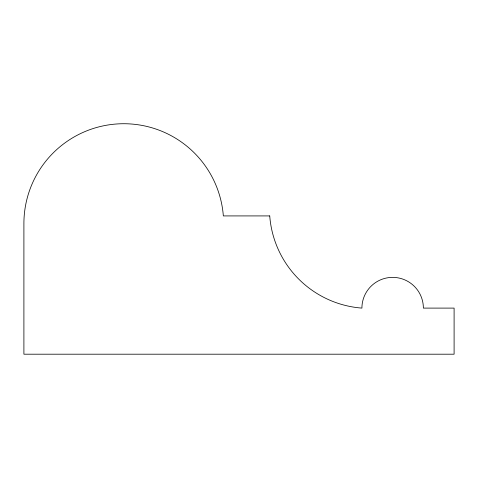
<?xml version="1.0" encoding="UTF-8"?>
<svg xmlns="http://www.w3.org/2000/svg" width="478" height="478" viewBox="0 0 478 478"><rect width="100%" height="100%" fill="white"/><g stroke="black" fill="none" stroke-linecap="round" stroke-linejoin="round"><path stroke-width="0.72" d="M269.729 215.919L223.34 215.919A99.866 99.866 0 0 0 119.924 123.802A99.866 99.866 0 0 0 23.9 223.596L23.9 354.198L454.1 354.198L454.1 308.101L423.371 308.101A30.729 30.729 0 0 0 392.641 277.371A30.729 30.729 0 0 0 361.912 308.101A100.022 100.022 0 0 1 269.729 215.919"/></g></svg>
